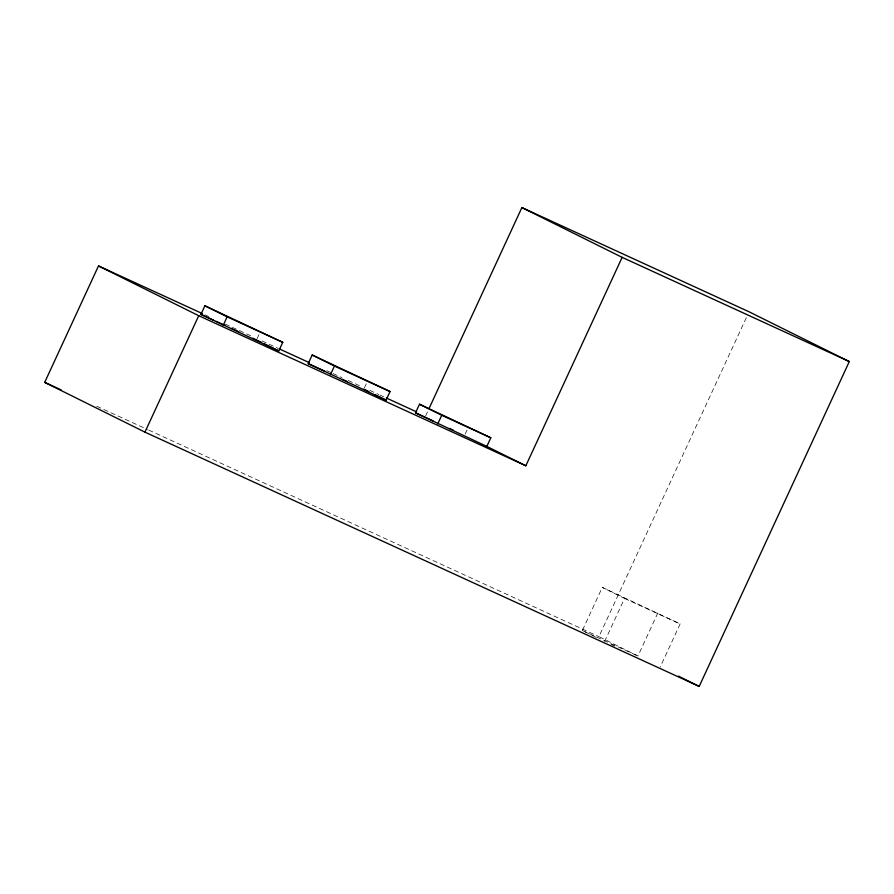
<?xml version="1.0" encoding="UTF-8"?>
<svg xmlns="http://www.w3.org/2000/svg" width="894" height="894" viewBox="0 0 894 894"><rect width="100%" height="100%" fill="white"/><g stroke="black" fill="none" stroke-linecap="round" stroke-linejoin="round"><path stroke-width="0.67" stroke-dasharray="4.47 3.35" d="M257.081 338.67L259.361 333.741M364.383 387.895L366.663 382.967M425.6 416.001L427.935 410.949M465.159 434.138L467.439 429.209M595.952 637.254L582.352 630.505L602.277 587.38L680.122 623.934L660.197 667.058M657.872 612.882L637.947 656.006L598.958 636.64L746.725 316.845M604.601 641.546L624.526 598.421L602.277 587.38M204.994 314.789L208.794 316.532M225.277 324.097L251.907 336.312M262.043 340.972L278.526 348.526M326.701 370.63L331.775 372.954M333.049 373.536L341.921 377.614M348.258 380.52L362.204 386.912M369.814 390.41L378.687 394.477M379.95 395.059L383.761 396.802M624.526 598.421L680.122 623.934M96.697 406.222L147.432 429.489M148.706 430.081L598.958 636.64M582.352 630.505L637.947 656.006M610.915 644.451L614.703 646.183"/><path stroke-width="1.34" d="M429.098 408.424L521.895 207.576L749.06 311.794L849.3 361.567L699.197 686.424L144.94 432.137L44.7 382.364L98.496 265.931L202.457 313.626M144.94 432.137L198.736 315.716L98.496 265.931M200.915 314.397L204.905 305.77L282.75 342.324L278.76 350.951L200.915 314.397L213.554 320.197M223.165 325.438L227.154 316.822L204.905 305.77M308.207 363.623L312.196 354.996L390.052 391.55L386.063 400.177L308.207 363.623L324.645 371.155M330.456 374.664L334.445 366.048L312.196 354.996M486.839 446.419L415.509 412.849L419.498 404.222L490.828 437.792L486.839 446.419L525.84 465.774L622.146 257.36L521.895 207.576M437.758 423.89L441.748 415.274L419.498 404.222M622.146 257.36L849.3 361.567M227.154 316.822L282.75 342.324M334.445 366.048L390.052 391.55M441.748 415.274L490.828 437.792M279.8 349.107L308.955 362.483M386.297 397.964L416.716 411.933M216.08 321.348L224.919 325.405M231.244 328.31L238.821 331.786M252.723 338.167L261.461 342.357M342.335 379.268L347.386 381.593M415.509 412.849L433.132 420.929M449.492 428.438L453.269 430.17M198.736 315.716L525.84 465.774M44.7 382.364L61.183 389.929M363.813 389.125L368.753 391.583M374.932 394.656L386.063 400.177M263.931 343.587L278.76 350.951M678.479 676.132L699.197 686.424"/></g></svg>
